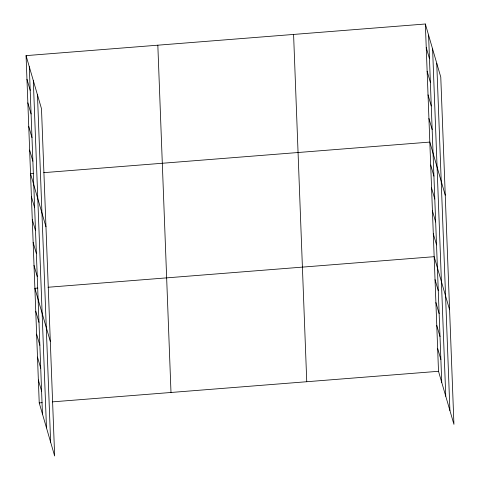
<?xml version="1.0" encoding="UTF-8"?>
<svg xmlns="http://www.w3.org/2000/svg" width="480" height="480" viewBox="0 0 480 480"><rect width="100%" height="100%" fill="white"/><g stroke="black" fill="none" stroke-linecap="round" stroke-linejoin="round"><path stroke-width="0.72" d="M26.064 55.626L41.49 108.708L54.654 456L39.228 402.912L26.064 55.626L425.346 24L440.772 77.088L453.936 424.374L438.51 371.292L425.346 24M33.468 173.472L30.54 173.7L45.966 226.788M43.716 172.656L429.822 142.08L445.248 195.168M37.812 288.078L34.884 288.306L50.31 341.394M48.06 287.262L434.166 256.686L449.592 309.768M39.228 402.912L42.156 402.684M52.404 401.868L438.51 371.292M426.246 47.616L429.474 58.74M427.14 71.232L430.368 82.356M428.034 94.848L431.262 105.972M428.928 118.464L432.162 129.588M430.692 165L433.926 176.124M431.562 187.92L434.79 199.044M432.432 210.84L435.66 221.964M433.296 233.766L436.53 244.884M435.036 279.606L438.27 290.73M435.906 302.526L439.134 313.65M436.776 325.446L440.004 336.57M437.64 348.372L440.874 359.49M26.964 79.242L30.192 90.36M27.858 102.852L31.086 113.976M28.752 126.468L31.98 137.592M29.646 150.084L32.88 161.208M31.41 196.626L34.644 207.744M32.28 219.546L35.508 230.664M33.15 242.466L36.378 253.59M34.014 265.386L37.248 276.51M35.754 311.226L38.988 322.35M36.624 334.152L39.852 345.27M37.494 357.072L40.722 368.196M38.358 379.992L41.592 391.116M436.746 63.24L449.91 410.526M432.6 48.972L445.764 396.258M428.58 35.124L441.744 382.41M293.586 34.434L306.75 381.726M157.83 45.186L170.994 392.478M37.464 94.86L50.628 442.152M33.318 80.592L46.482 427.884M29.298 66.744L42.462 414.036"/></g></svg>
